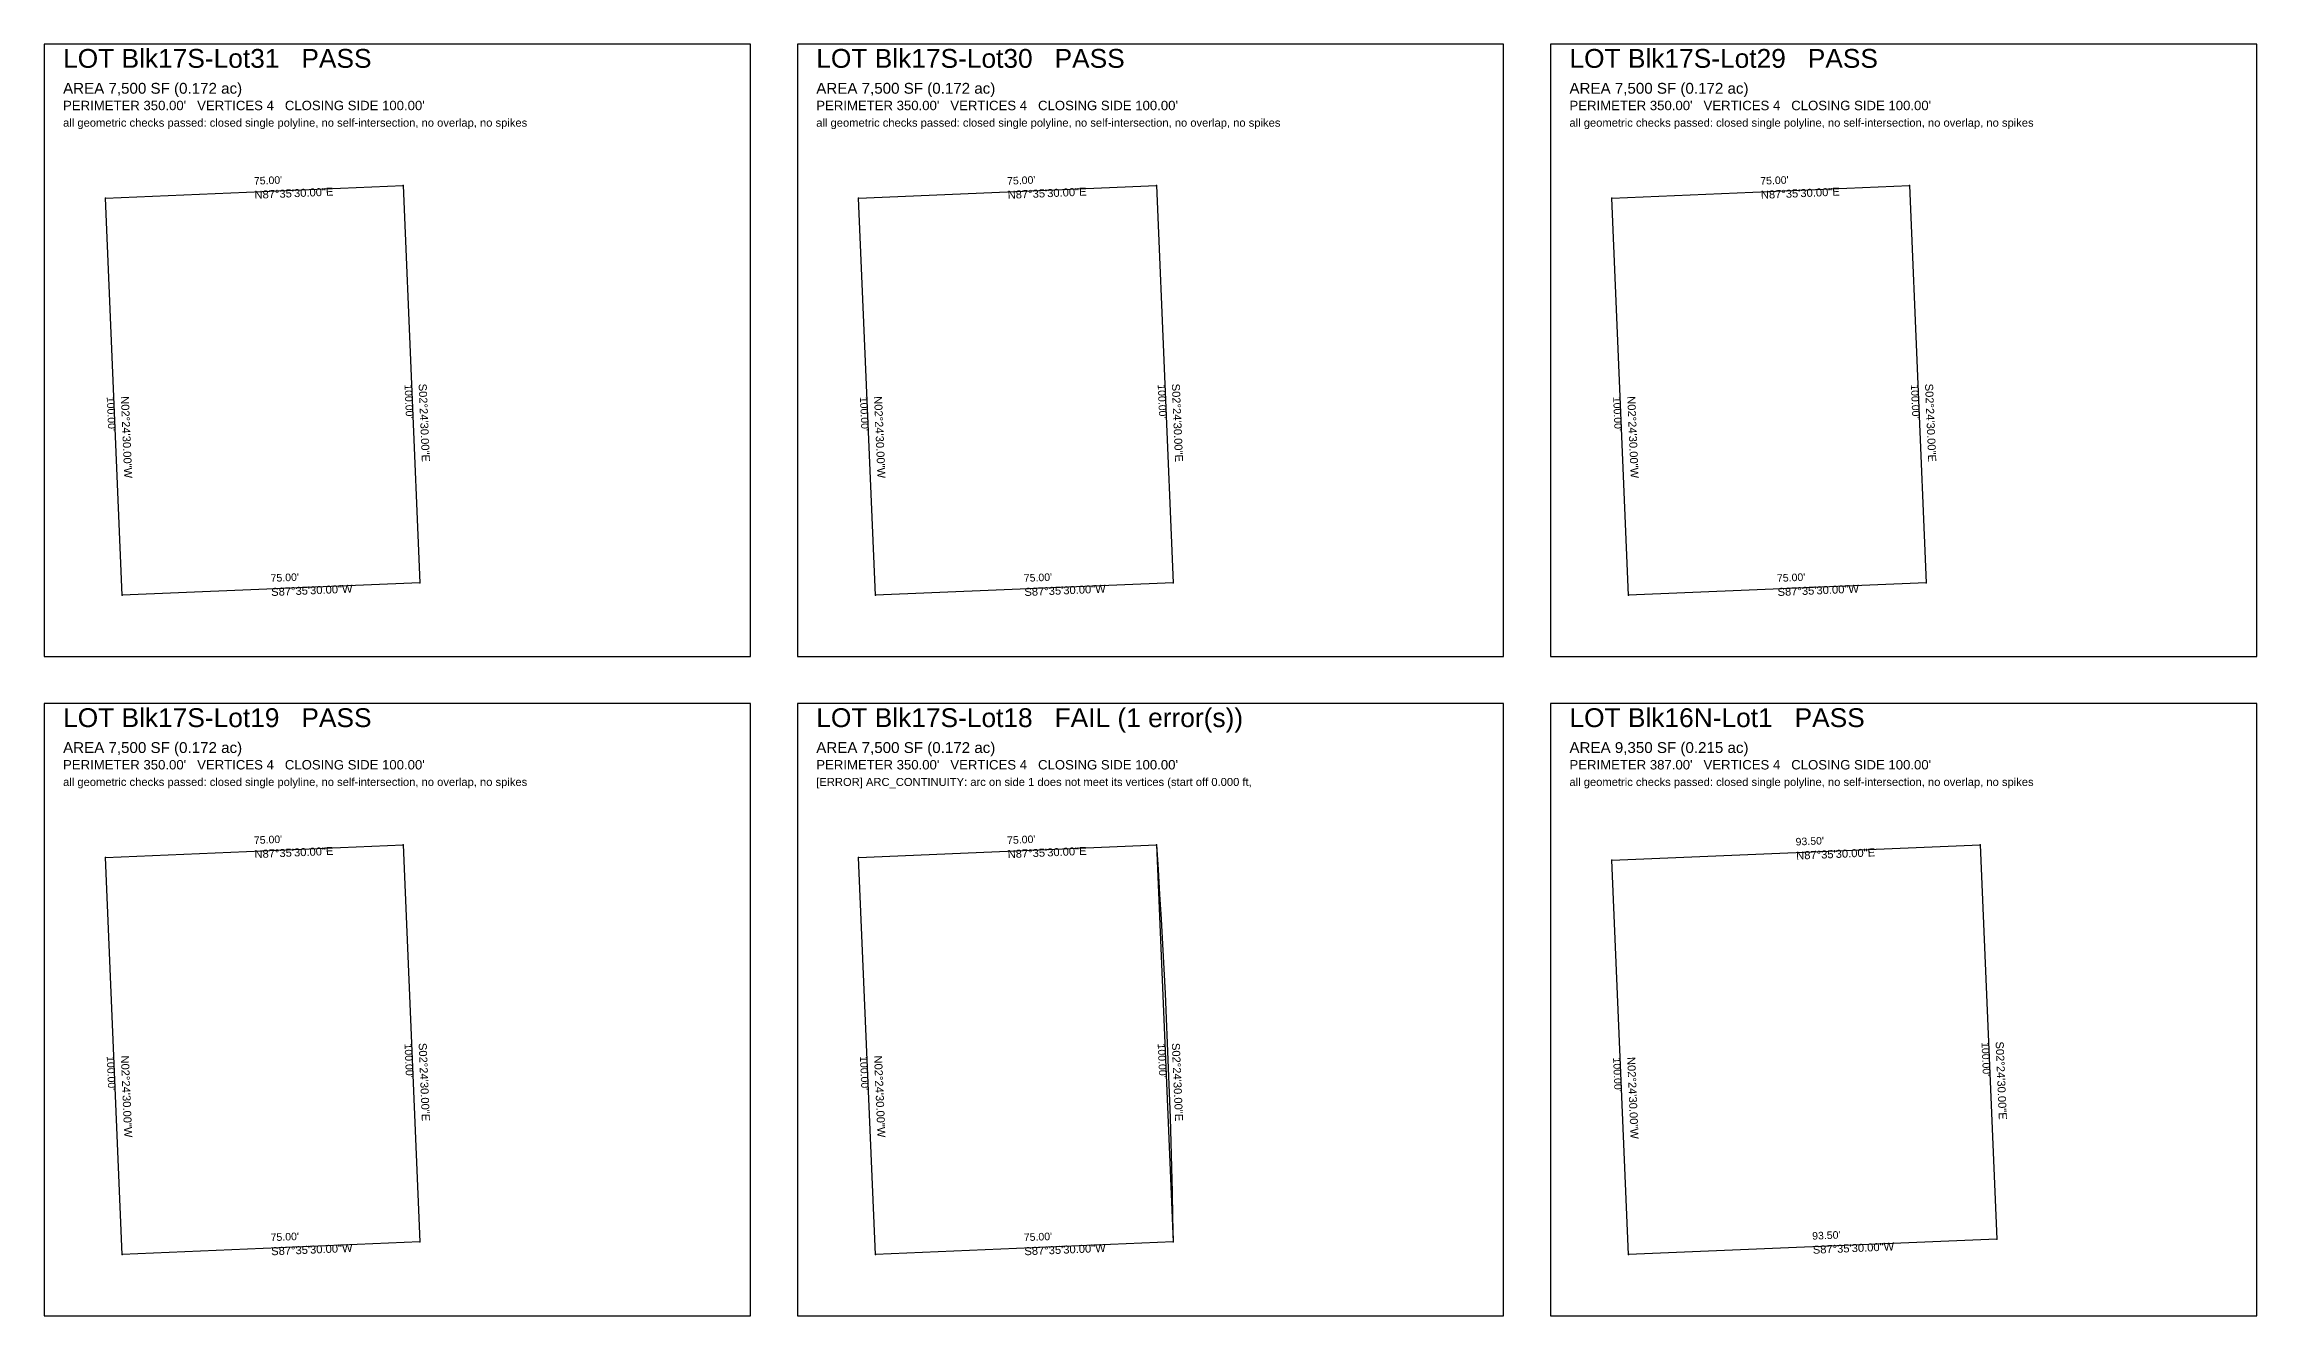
# Model space of a CAD drawing. Extents: x 0 to 3820, y -4480 to 260.
# Drawn here: x 960 to 1900, y -1120 to -580 of the extents above; entities that cross this region are included whole.
import ezdxf

# ---------------------------------------------------------------- set-up
doc = ezdxf.new("R2010")
doc.units = 0
doc.linetypes.add('ROT_2.41', pattern=[0])
doc.linetypes.add('ROT_272.41', pattern=[0])
for name, color, linetype in [('ERROR', 1, 'CONTINUOUS'), ('LOT_POLYLINE', 4, 'CONTINUOUS'), ('SHEET_FRAME', 8, 'CONTINUOUS'), ('SHEET_LABELS', 7, 'CONTINUOUS')]:
    doc.layers.add(name, color=color, linetype=linetype)
doc.styles.get("Standard").update_dxf_attribs({"font": 'Arial'})

msp = doc.modelspace()

# ---------------------------------------------------------------- linework, layer by layer
at = {"layer": 'ERROR'}
for p, q in [((1432.5094, -920), (1432.5094, -920)), ((1439.603, -1088.661), (1439.6038, -1088.6793))]:
    msp.add_line(p, q, dxfattribs=at)
at = {"layer": 'LOT_POLYLINE'}
for points in [[(986, -645.3207), (1112.5094, -640), (1119.6038, -808.6793), (993.0943, -814)], [(1306, -645.3207), (1432.5094, -640), (1439.6038, -808.6793), (1313.0943, -814)], [(1626, -645.3207), (1752.5094, -640), (1759.6038, -808.6793), (1633.0943, -814)], [(986, -925.3207), (1112.5094, -920), (1119.6038, -1088.6793), (993.0943, -1094)], [(1306, -925.3207), (1432.5094, -920), (1439.6038, -1088.6793), (1313.0943, -1094)], [(1626, -926.5835), (1782.5344, -920), (1789.5756, -1087.4165), (1633.0412, -1094)]]:
    msp.add_lwpolyline(points, close=True, dxfattribs=at)
msp.add_lwpolyline([(1432.5094, -920), (1433.2048, -930.5288), (1433.8666, -941.0598), (1434.4949, -951.5929), (1435.0895, -962.1279), (1435.6505, -972.6647), (1436.178, -983.2033), (1436.6718, -993.7435), (1437.132, -1004.2852), (1437.5586, -1014.8284), (1437.9515, -1025.3728), (1438.3109, -1035.9185), (1438.6366, -1046.4652), (1438.9286, -1057.0129), (1439.1871, -1067.5615), (1439.4119, -1078.1109), (1439.603, -1088.661)], dxfattribs=at)
at = {"layer": 'SHEET_FRAME'}
for p, q in [((1260, -580), (960, -580)), ((960, -580), (960, -840)), ((1260, -840), (1260, -580)), ((1580, -580), (1280, -580)), ((1280, -580), (1280, -840)), ((1580, -840), (1580, -580)), ((1900, -580), (1600, -580)), ((1600, -580), (1600, -840)), ((1900, -840), (1900, -580)), ((960, -840), (1260, -840)), ((1280, -840), (1580, -840)), ((1600, -840), (1900, -840)), ((1260, -860), (960, -860)), ((960, -860), (960, -1120)), ((1260, -1120), (1260, -860)), ((1580, -860), (1280, -860)), ((1280, -860), (1280, -1120)), ((1580, -1120), (1580, -860)), ((1900, -860), (1600, -860)), ((1600, -860), (1600, -1120)), ((1900, -1120), (1900, -860)), ((960, -1120), (1260, -1120)), ((1280, -1120), (1580, -1120)), ((1600, -1120), (1900, -1120))]:
    msp.add_line(p, q, dxfattribs=at)
at = {"layer": 'SHEET_LABELS'}
for p in [(986, -645.3207), (1112.5094, -640), (1306, -645.3207), (1432.5094, -640), (1626, -645.3207), (1752.5094, -640), (993.0943, -814), (1119.6038, -808.6793), (1313.0943, -814), (1439.6038, -808.6793), (1633.0943, -814), (1759.6038, -808.6793), (1112.5094, -920), (1432.5094, -920), (1782.5344, -920), (986, -925.3207), (1306, -925.3207), (1626, -926.5835), (1119.6038, -1088.6793), (1439.6038, -1088.6793), (1789.5756, -1087.4165), (993.0943, -1094), (1313.0943, -1094), (1633.0412, -1094)]:
    msp.add_point(p, dxfattribs=at)

# ---------------------------------------------------------------- texts
at = {"layer": 'ERROR'}
for s, height, p in [('LOT Blk17S-Lot18   FAIL (1 error(s))', 8, (1288, -870)), ('[ERROR] ARC_CONTINUITY: arc on side 1 does not meet its vertices (start off 0.000 ft,', 3.4, (1288, -895))]:
    msp.add_text(s, height=height, dxfattribs=at).set_placement(p)
at = {"layer": 'SHEET_LABELS'}
for s, height, p in [('LOT Blk17S-Lot31   PASS', 8, (968, -590)), ('LOT Blk17S-Lot30   PASS', 8, (1288, -590)), ('LOT Blk17S-Lot29   PASS', 8, (1608, -590)), ('AREA 7,500 SF (0.172 ac)', 4.6, (968, -601)), ('AREA 7,500 SF (0.172 ac)', 4.6, (1288, -601)), ('AREA 7,500 SF (0.172 ac)', 4.6, (1608, -601)), ("PERIMETER 350.00'   VERTICES 4   CLOSING SIDE 100.00'", 4, (968, -608)), ("PERIMETER 350.00'   VERTICES 4   CLOSING SIDE 100.00'", 4, (1288, -608)), ("PERIMETER 350.00'   VERTICES 4   CLOSING SIDE 100.00'", 4, (1608, -608)), ('all geometric checks passed: closed single polyline, no self-intersection, no overlap, no spikes', 3.4, (968, -615)), ('all geometric checks passed: closed single polyline, no self-intersection, no overlap, no spikes', 3.4, (1288, -615)), ('all geometric checks passed: closed single polyline, no self-intersection, no overlap, no spikes', 3.4, (1608, -615)), ('LOT Blk17S-Lot19   PASS', 8, (968, -870)), ('LOT Blk16N-Lot1   PASS', 8, (1608, -870)), ('AREA 7,500 SF (0.172 ac)', 4.6, (968, -881)), ('AREA 7,500 SF (0.172 ac)', 4.6, (1288, -881)), ('AREA 9,350 SF (0.215 ac)', 4.6, (1608, -881)), ('all geometric checks passed: closed single polyline, no self-intersection, no overlap, no spikes', 3.4, (968, -895)), ("PERIMETER 350.00'   VERTICES 4   CLOSING SIDE 100.00'", 4, (968, -888)), ("PERIMETER 350.00'   VERTICES 4   CLOSING SIDE 100.00'", 4, (1288, -888)), ('all geometric checks passed: closed single polyline, no self-intersection, no overlap, no spikes', 3.4, (1608, -895)), ("PERIMETER 387.00'   VERTICES 4   CLOSING SIDE 100.00'", 4, (1608, -888))]:
    msp.add_text(s, height=height, dxfattribs=at).set_placement(p)
at = {"layer": 'SHEET_LABELS', "linetype": 'ROT_2.41'}
for s, height, p in [("75.00'", 3.2, (1049.1287, -639.663)), ("75.00'", 3.2, (1369.1287, -639.663)), ("75.00'", 3.2, (1689.1287, -639.663)), ('N87%%d35\'30.00"E', 3.4, (1049.3808, -645.6577)), ('N87%%d35\'30.00"E', 3.4, (1369.3808, -645.6577)), ('N87%%d35\'30.00"E', 3.4, (1689.3808, -645.6577)), ("75.00'", 3.2, (1056.223, -808.3423)), ("75.00'", 3.2, (1376.223, -808.3423)), ("75.00'", 3.2, (1696.223, -808.3423)), ('S87%%d35\'30.00"W', 3.4, (1056.4751, -814.337)), ('S87%%d35\'30.00"W', 3.4, (1376.4751, -814.337)), ('S87%%d35\'30.00"W', 3.4, (1696.4751, -814.337)), ("75.00'", 3.2, (1049.1287, -919.663)), ('N87%%d35\'30.00"E', 3.4, (1049.3808, -925.6577)), ("75.00'", 3.2, (1369.1287, -919.663)), ('N87%%d35\'30.00"E', 3.4, (1369.3808, -925.6577)), ("93.50'", 3.2, (1704.1411, -920.2944)), ('N87%%d35\'30.00"E', 3.4, (1704.3933, -926.2891)), ("75.00'", 3.2, (1056.223, -1088.3423)), ('S87%%d35\'30.00"W', 3.4, (1056.4751, -1094.337)), ("75.00'", 3.2, (1376.223, -1088.3423)), ('S87%%d35\'30.00"W', 3.4, (1376.4751, -1094.337)), ("93.50'", 3.2, (1711.1824, -1087.7109)), ('S87%%d35\'30.00"W', 3.4, (1711.4345, -1093.7056))]:
    msp.add_text(s, height=height, rotation=2.41, dxfattribs=at).set_placement(p)
at = {"layer": 'SHEET_LABELS', "linetype": 'ROT_272.41'}
for s, height, p in [("100.00'", 3.2, (986.5498, -729.7864)), ('N02%%d24\'30.00"W', 3.4, (992.5445, -729.5343)), ("100.00'", 3.2, (1113.0593, -724.4657)), ('S02%%d24\'30.00"E', 3.4, (1119.054, -724.2136)), ("100.00'", 3.2, (1306.5498, -729.7864)), ('N02%%d24\'30.00"W', 3.4, (1312.5445, -729.5343)), ("100.00'", 3.2, (1433.0593, -724.4657)), ('S02%%d24\'30.00"E', 3.4, (1439.054, -724.2136)), ("100.00'", 3.2, (1626.5498, -729.7864)), ('N02%%d24\'30.00"W', 3.4, (1632.5445, -729.5343)), ("100.00'", 3.2, (1753.0593, -724.4657)), ('S02%%d24\'30.00"E', 3.4, (1759.054, -724.2136)), ("100.00'", 3.2, (1113.0593, -1004.4657)), ('S02%%d24\'30.00"E', 3.4, (1119.054, -1004.2136)), ("100.00'", 3.2, (1433.0593, -1004.4657)), ('S02%%d24\'30.00"E', 3.4, (1439.054, -1004.2136)), ("100.00'", 3.2, (1783.0576, -1003.8343)), ('S02%%d24\'30.00"E', 3.4, (1789.0523, -1003.5822)), ("100.00'", 3.2, (986.5498, -1009.7864)), ('N02%%d24\'30.00"W', 3.4, (992.5445, -1009.5343)), ("100.00'", 3.2, (1306.5498, -1009.7864)), ('N02%%d24\'30.00"W', 3.4, (1312.5445, -1009.5343)), ("100.00'", 3.2, (1626.5233, -1010.4178)), ('N02%%d24\'30.00"W', 3.4, (1632.518, -1010.1657))]:
    msp.add_text(s, height=height, rotation=272.41, dxfattribs=at).set_placement(p)

doc.saveas('drawing.dxf')
